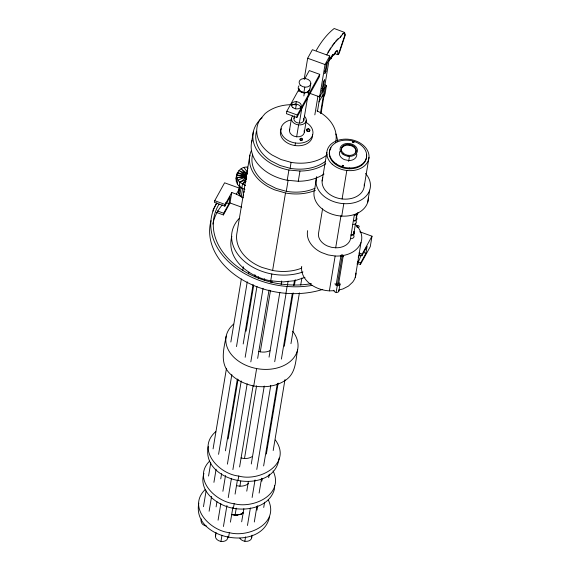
<?xml version="1.0" encoding="UTF-8"?>
<svg xmlns="http://www.w3.org/2000/svg" width="570" height="570" viewBox="0 0 570 570"><rect width="100%" height="100%" fill="white"/><g stroke="black" fill="none" stroke-linecap="round" stroke-linejoin="round"><path stroke-width="0.85" d="M337.761 54.535A3.99 0.727 -69.4 0 0 339.036 52.597L344.893 35.055A18.34 3.349 -69.4 0 0 342.221 34.257M333.764 55.069L333.756 54.898A5.572 1.019 -69.4 0 0 331.37 57.577L330.329 58.824L331.049 57.456A5.572 1.019 -69.4 0 1 333.429 54.77L333.764 55.069L335.181 53.117A9.818 1.796 -69.4 0 1 337.768 51.642L337.746 54.307A3.99 0.727 -69.4 0 0 339.357 52.718L345.221 35.176A18.34 3.349 -69.4 0 0 341.245 36.081L339.428 38.026A69.989 12.782 -69.4 0 0 326.781 54.898M269.66 516.42C262.407 552.551 191.541 540.025 198.795 503.182M274.455 488.333L274.512 485.747M279.115 458.08C274.74 496.242 200.626 484.051 208.214 446.559M356.642 214.726L356.592 217.248L357.233 213.365M244.893 189.418L241.815 188.057L242.457 184.181L246.147 179.636C243.312 178.146 243.817 173.551 247.088 173.095C244.459 173.914 244.323 177.548 246.653 178.823M322.577 208.841L318.701 232.275A16.245 11.92 9.4 0 0 327.472 246.005L331.469 247.302L335.68 247.808A16.245 11.92 9.4 0 0 350.408 239.236L352.716 224.694M243.069 197.826C240.319 196.557 237.783 193.615 238.73 190.416M316.621 177.412L314.704 189.026A27.403 20.1 9.4 0 0 338.181 215.709A27.403 20.1 9.4 0 0 368.377 197.434M322.121 180.975L326.831 152.482M342.648 166.397C344.28 164.117 340.539 167.024 343.332 165.799M342.677 166.184L342.107 165.777L342.748 165.272M341.295 151.207A7.495 5.5 9.4 0 1 349.139 145.222L349.282 144.388M348.078 156.187L348.22 155.346M342.1 198.966L346.809 170.473M348.626 161.388L349.46 156.358M335.68 247.808L340.988 215.688M352.851 141.873C352.467 143.134 354.768 142.343 353.656 141.766M353.5 141.731L354.084 142.065L353.364 142.635M333.956 290.693L329.382 290.871L335.139 256.023C345.278 256.529 357.005 252.702 361.002 242.556A27.403 20.1 9.4 0 0 355.224 224.145M341.743 216.087L343.796 203.654M349.56 168.805L349.702 167.965M336.293 283.938L340.931 255.802M336.136 292.41L337.248 285.698M337.383 284.793L342.029 256.657M338.651 283.603L343.297 255.467M338.879 290.985L339.984 284.273M353.892 233.201L355.552 223.148M364.294 185.799L369.004 157.306M355.245 277.412L361.002 242.556M367.607 202.628L369.659 190.188M212.981 211.164L213.266 209.461L216.906 202.863M239.649 188.257L224.601 182.806L214.726 200.697L214.441 202.4L224.858 206.169L230.123 196.643L228.948 203.704L223.682 213.237L223.404 214.94L216.187 212.325M224.858 206.169L225.143 204.466L231.755 192.496L236.386 194.178L243.162 197.712M223.404 214.94L230.009 202.963L231.755 192.496M241.815 188.057C231.627 183.383 236.073 166.305 247.287 167.074L247.886 168.67M245.413 174.392L244.751 174.62L237.355 172.639L236.023 178.93M236.237 181.46L236.885 177.584L236.671 175.054L244.295 175.61L245.007 175.261M237.334 183.939L237.975 180.063L236.885 177.584L244.936 176.208M239.236 186.183L239.877 182.307L245.784 178.047M238.502 192.054L239.635 185.243M238.866 193.722L240.141 186.055M239.792 195.311L241.067 187.651M241.231 196.714L242.642 188.2M251.634 142.087L253.337 131.87M249.895 155.083L237.013 232.567A42.479 30.723 9.4 0 0 262.008 267.423L272.61 270.472A42.479 30.723 9.4 0 0 301.694 268.128M243.354 196.123L243.632 194.42M243.917 192.717L244.202 191.014M226.205 336.115C223.818 348.548 219.479 363.632 230.016 373.728C236.472 380.176 244.879 384.116 253.736 385.997C265.299 387.906 277.896 386.296 287.33 378.9C296.101 371.697 295.666 359.627 297.675 349.467M201.132 520.695L201.424 518.942M203.462 506.68L206.084 490.913M208.563 476.028L210.75 462.89M213.08 448.875L226.475 368.305M230.85 342.029L241.338 278.972M242.792 270.216L243.376 266.71M209.112 511.247L211.591 496.356M213.921 482.348L216.108 469.21M218.581 454.319L231.833 374.625M236.5 346.596L247.273 281.787M248.584 273.906L248.876 272.154M216.101 506.873L216.978 501.621M220.761 478.85L221.637 473.592M225.421 450.82L237.369 379.007M243.191 343.981L253.101 284.423M254.412 276.543L254.697 274.79M228.143 438.907L238.046 379.356M246.055 331.184L253.629 285.648M255.089 276.885L255.381 275.132M215.46 535.957L216.037 532.451M218.075 520.196L220.846 503.552M222.884 491.29L225.506 475.53M227.402 464.144L241.238 380.945M245.171 357.297L256.97 286.361M258.281 278.474L258.573 276.721M299.136 88.984L286.853 111.236L286.446 113.701L296.863 117.47L319.307 76.815L319.72 74.349L309.296 70.573L304.637 79.016M215.838 534.831A6.249 4.517 9.4 0 0 220.96 541.4L221.979 535.273M223.433 526.509L226.931 505.49M228.242 497.61L231.448 478.344M232.902 469.587L247.181 383.76M250.821 361.865L263.055 288.299M264.366 280.419L264.658 278.666M289.439 130.608L291.42 118.688M295.873 104.125L296.279 101.66M293.97 118.467L294.405 115.838M295.573 108.834L296.3 104.453M298.488 91.314L298.922 88.692M296.863 117.47L297.276 115.005L319.72 74.349M230.422 522.141L232.902 507.25M235.082 494.112L237.412 480.104M239.599 466.965L253.144 385.52M257.661 358.366L269.026 290.059M270.337 282.171L270.622 280.426M324.031 174.007A42.679 30.866 9.4 0 1 298.274 181.26L287.209 180.241L288.912 170.024A42.679 30.866 9.4 0 1 262.129 117.826M304.173 79.237L307.665 58.247L312.381 49.711L329.745 56.002L324.366 88.357L319.649 96.893L309.724 93.302M304.986 277.383L294.989 280.675L283.041 281.929L270.721 280.818L271.854 274.006M272.61 270.472L285.499 192.988A42.479 30.723 9.4 0 0 315.345 190.33M228.584 537.232L229.34 532.672C210.088 530.649 186.967 507.029 205.264 489.473M274.434 489.195C269.738 506.317 248.919 511.219 233.394 508.283L234.156 503.723C215.303 501.664 192.154 478.828 209.546 461.137M237.996 480.617L238.759 476.05C218.616 474.041 195.802 448.968 215.759 431.618M253.736 385.997L256.635 368.555M252.653 154.228A39.993 28.928 9.4 0 0 267.316 183.989L276.272 188.513L286.283 191.299L288.121 180.234M256.471 131.243A39.993 28.928 9.4 0 0 271.135 160.996L280.098 165.528L290.102 168.307L291.092 162.35A39.993 28.928 9.4 0 0 327.237 154.748M258.637 351.391L260.283 351.84L270.465 290.629M271.776 282.756L272.061 281.01M303.518 92.81L303.589 92.383A5.579 4.033 9.4 0 1 302.171 92.048M295.018 145.557L295.438 142.999M303.867 92.661L304.786 87.124M289.76 129.226A7.495 5.422 9.4 0 0 296.642 136.807L298.623 124.887M299.343 123.106L301.965 107.345M303.86 95.96L304.444 92.454M231.897 514.603L235.082 515.123L236.251 508.127M239.885 486.281L240.754 481.037M244.53 458.309L256.6 385.769M303.767 120.434L307.7 96.786M308.135 94.157L308.719 90.659M301.124 138.681L301.195 138.254M301.288 140.512L301.359 140.085M310.828 83.419L309.909 88.956A5.907 4.275 9.4 0 1 302.349 92.361A5.907 4.275 9.4 0 1 299.043 85.721M304.33 132.133L306.318 120.213M241.673 521.799L243.853 508.661M246.767 491.148L248.37 481.515M251.285 463.994L264.245 386.054M269.054 357.148L279.834 292.339M281.145 284.459L281.722 280.96M298.274 181.26L299.977 171.043A42.679 30.866 9.4 0 0 325.734 163.79M308.249 129.198L308.32 128.77M308.057 131.599L308.128 131.178M314.832 114.869L317.953 96.13M285.948 293.308L287.088 286.461M244.844 541.251L245.57 536.876M247.465 525.49L250.38 507.977M252.125 497.468L255.039 479.947M256.785 469.438L270.771 385.363M274.704 361.715L286.062 293.408M287.373 285.527L288.099 281.145M319.649 96.893L325.035 64.538L329.745 56.002M317.469 111.285L320.162 95.105M322.99 89.055L324.551 79.693L323.432 81.724L321.872 91.086L322.99 89.055L321.452 88.5M325.897 71.592L327.522 61.809L326.403 63.84L324.779 73.623L325.897 71.592L324.351 71.036M323.824 88.336L322.691 95.147L318.958 101.902M320.44 113.295L323.354 95.803L324.252 94.171L321.045 113.423M322.114 95.838L323.703 96.415L325.121 87.901L326.468 85.464L324.879 84.887M326.468 85.464L325.05 93.979L323.703 96.415M251.684 537.759L252.125 535.13M254.306 521.992L256.928 506.231M259.115 493.093L261.587 478.202M263.632 465.939L277.319 383.617M281.402 359.1L292.325 293.415M293.636 285.527L294.505 280.276M257.027 510.079L257.754 505.697M261.829 481.18L262.271 478.551M266.347 454.026L278.146 383.09M284.266 346.304L293.151 292.88M294.462 285L295.331 279.742M263.725 507.457L264.594 502.199M268.677 477.681L269.254 474.176M273.187 450.528L284.986 379.591M290.957 343.682L299.407 292.887M300.718 285.007L301.886 278.003M357.262 263.425L360.39 264.558L360.675 262.856L365.933 253.322L367.108 246.261L361.85 255.795L359.449 254.925M361.85 255.795L362.135 254.092L372.003 236.201L359.748 231.762M372.003 236.201L370.265 246.667L360.39 264.558M246.71 176.978L246.219 177.541L245.677 175.952L246.945 173.886M245.812 176.764L246.347 176.287L246.368 174.876L247.352 173.736M352.816 142.087L353.535 141.517M231.819 236.336C225.492 259.585 250.28 277.419 270.721 280.818M203.932 473.428C198.011 491.354 217.541 505.754 233.394 508.283M339.855 151.463L339.499 152.254A8.749 6.42 9.4 0 0 344.337 159.614L348.762 160.548A8.749 6.42 9.4 0 0 355.915 157.413L356.606 155.859A8.749 6.42 9.4 0 0 356.72 154.185M359.848 254.149L358.893 256.008A77.093 55.753 9.4 0 1 358.202 257.227M236.386 194.178L239.243 188.998M321.751 92.091L322.577 90.587M333.436 54.948L334.854 52.996A9.818 1.796 -69.4 0 1 337.44 51.521M316.307 50.388C320.882 42.18 327.002 34.093 334.177 28.507L344.736 32.483M216.686 203.212L216.066 204.267A77.093 55.753 9.4 0 0 231.905 264.744A77.093 55.753 9.4 0 0 311.904 285.442M219.101 204.081L218.681 204.772A74.528 53.901 9.4 0 0 284.516 284.459L287.244 284.708A74.528 53.901 9.4 0 0 311.363 283.661M340.924 35.953L340.461 37.306M245.542 185.542L239.877 182.307L237.975 180.063L245.2 177.156M243.59 512.665L241.217 514.233M242.457 184.181L246.147 181.281M245.677 175.952L246.233 175.574M245.834 175.168L246.368 174.876M246.268 174.463L246.753 174.249M239.877 182.307L246.147 179.636M353.186 141.738L352.901 142.115L353.4 142.422M338.687 290.03L342.919 288.962L348.462 286.076L352.666 282.136A27.403 20.1 9.4 0 0 356.022 273.094M244.751 174.62L238.887 170.501L246.119 173.65M235.082 515.123L240.611 514.297L243.525 512.459C240.355 515.351 235.581 515.558 231.605 514.546M234.441 515.387L237.334 515.358M236.885 177.584L244.509 177.747M351.013 235.26L351.811 235.296A3.399 2.494 9.4 0 0 353.799 231.363M350.372 238.609L351.255 238.645A3.399 2.494 9.4 0 0 353.721 235.296M351.056 234.755L351.626 234.783A2.708 1.988 9.4 0 0 353.678 232.161M238.759 476.05C259.742 481.964 292.645 463.823 275.367 439.99M234.156 503.723C253.515 508.903 284.516 494.596 273.059 470.856M229.34 532.672C248.698 537.852 279.706 523.545 268.242 499.805M288.912 170.024L299.977 171.043M335.139 256.023L328.078 254.918L321.452 252.503A27.403 20.1 9.4 0 1 307.643 230.651M342.713 165.478L343.283 165.884M236.671 175.054L244.209 176.672M291.092 162.35L281.088 159.564L272.125 155.04A39.993 28.928 9.4 0 1 259.82 119.793L265.05 113.644A39.993 28.928 9.4 0 1 290.607 104.673M285.499 192.988L274.875 189.931A42.479 30.723 9.4 0 1 251.406 150.473M302.178 92.034L303.147 92.326M307.665 58.247L325.035 64.538M286.853 111.236L297.276 115.005M230.009 202.963L241.694 207.195M225.741 202.542L228.948 203.704M363.589 252.474L365.933 253.322M214.726 200.697L225.143 204.466M359.007 252.959L362.135 254.092M217.27 210.914L223.682 213.237M357.547 261.723L360.675 262.856M334.825 53.63L337.447 54.613M237.355 172.639L244.295 175.61M316.906 110.844L320.796 112.81A39.993 28.928 9.4 0 1 335.459 142.571M246.646 173.159L241.16 168.784L245.549 173.786M244.031 167.616L247.458 172.133M330.65 58.952L330.614 58.867A5.572 1.019 -69.4 0 0 328.527 61.496M330.329 58.824L330.286 58.746A5.572 1.019 -69.4 0 0 328.541 60.698M247.287 167.074L247.665 170.33M302.941 271.94A47.495 34.35 9.4 0 1 244.779 261.666A47.495 34.35 9.4 0 1 239.201 218.431M292.716 331.341A36.359 26.298 9.4 0 1 284.295 365.327A36.359 26.298 9.4 0 1 236.343 359.471A36.359 26.298 9.4 0 1 233.636 324.123M269.952 350.7A13.16 9.519 9.4 0 1 260.283 351.84M314.939 188.278A39.993 28.928 9.4 0 1 286.283 191.299M287.209 180.241A42.679 30.866 9.4 0 1 252.026 140.526M335.83 133.943A42.679 30.866 9.4 0 1 337.59 141.267M325.577 161.239A39.993 28.928 9.4 0 1 290.102 168.307M292.31 104.645A39.993 28.928 9.4 0 1 296.642 104.83M312.538 134.698A16.195 11.714 9.4 0 1 293.97 145.379A16.195 11.714 9.4 0 1 281.352 128.678M306.154 122.457A16.195 11.714 9.4 0 1 307.829 140.868A16.195 11.714 9.4 0 1 283.069 136.337A16.195 11.714 9.4 0 1 291.69 119.807M304.145 130.701A7.495 5.422 9.4 0 1 296.642 136.807M309.068 129.454A1.667 1.204 9.4 0 1 309.36 131.328A1.667 1.204 9.4 0 1 306.824 131.022A1.667 1.204 9.4 0 1 307.415 129.255M304.309 116.145A7.495 5.422 9.4 0 1 304.416 123.526A7.495 5.422 9.4 0 1 294.398 123.469A7.495 5.422 9.4 0 1 292.545 116.073M303.525 118.539A5.002 3.612 9.4 0 1 298.694 123.07A5.002 3.612 9.4 0 1 294.348 117.584M299.927 90.594A5.002 3.612 9.4 0 1 299.314 89.711M291.619 105.678A5.002 3.612 9.4 0 1 297.162 104.331A5.002 3.612 9.4 0 1 300.932 108.093M309.56 89.134A5.579 4.033 9.4 0 1 307.629 91.749M306.411 92.226A5.579 4.033 9.4 0 1 305.036 92.447M300.889 91.464A5.579 4.033 9.4 0 1 298.587 88.678M309.489 89.561A5.579 4.033 9.4 0 1 304.245 92.874A5.579 4.033 9.4 0 1 298.516 89.098M248.527 483.453A11.25 8.137 9.4 0 1 236.415 485.597M251.855 456.762A11.25 8.137 9.4 0 1 241.017 457.931M356.036 217.918A2.708 1.988 9.4 0 1 353.977 220.54L353.407 220.505L354.376 214.641L354.946 214.676A2.708 1.988 9.4 0 0 355.623 214.577M357.867 212.482A3.399 2.494 9.4 0 1 354.255 215.147M356.15 217.113A3.399 2.494 9.4 0 1 356.571 219.913A3.399 2.494 9.4 0 1 353.286 221.01L352.73 224.366A3.399 2.494 9.4 0 0 356.072 221.053M365.527 173.472A27.403 20.1 9.4 0 1 348.22 203.647A27.403 20.1 9.4 0 1 316.756 176.586M364.294 184.16A21.247 15.589 9.4 0 1 340.988 198.816A21.247 15.589 9.4 0 1 322.812 177.79M349.139 145.222A7.495 5.5 9.4 0 1 355.652 153.045M227.765 536.712A6.249 4.517 9.4 0 1 220.96 541.4M251.648 536.57A6.249 4.517 9.4 0 1 247.259 541.286A6.249 4.517 9.4 0 1 239.835 538.173M206.639 526.131A6.249 4.517 9.4 0 1 201.516 519.569M212.852 224.103A74.528 53.901 9.4 0 1 222.357 204.837M360.981 255.239A77.093 55.753 9.4 0 1 357.069 264.074M322.748 289.396A77.093 55.753 9.4 0 1 240.939 278.937A77.093 55.753 9.4 0 1 211.014 220.668M366.474 155.069A18.746 13.751 9.4 0 1 344.7 168.285A18.746 13.751 9.4 0 1 331.02 147.787M329.382 290.871A27.403 20.1 9.4 0 1 301.73 266.368M338.865 290.508A2.501 1.831 9.4 0 1 336.464 292.446A2.501 1.831 9.4 0 1 333.942 290.216M339.456 282.877A2.501 1.831 9.4 0 1 338.209 285.713A2.501 1.831 9.4 0 1 335.046 283.504M338.252 283.197A1.247 0.919 9.4 0 1 338.58 284.444A1.247 0.919 9.4 0 1 336.97 284.672A1.247 0.919 9.4 0 1 336.357 283.468M331.084 57.143A7.788 1.425 -69.4 0 0 330.963 58.888A9.562 1.746 -69.4 0 1 332.552 55.803M327.9 52.34A69.989 12.782 -69.4 0 1 328.954 50.609M329.766 49.326A69.989 12.782 -69.4 0 1 330.685 47.923M332.025 45.956A69.989 12.782 -69.4 0 1 332.894 44.738M333.749 43.605A69.989 12.782 -69.4 0 1 334.583 42.543M335.794 41.097A69.989 12.782 -69.4 0 1 338.053 38.774M358.466 227.366L357.832 227.394A1.247 0.905 9.4 0 1 356.849 226.012A1.247 0.905 9.4 0 1 358.858 225.934A1.247 0.905 9.4 0 1 358.466 227.366M300.39 140.213A1.247 0.905 9.4 0 0 302.428 139.871A1.247 0.905 9.4 0 0 300.81 138.702A1.247 0.905 9.4 0 0 300.39 140.213M292.93 107.659A5.002 3.612 9.4 0 0 301.195 106.562A5.002 3.612 9.4 0 0 294.996 101.702A5.002 3.612 9.4 0 0 292.93 107.659M300.689 85.457A5.907 4.275 9.4 0 0 310.586 84.51A5.907 4.275 9.4 0 0 303.603 78.546A5.907 4.275 9.4 0 0 300.689 85.457M332.224 164.21A21.247 15.589 9.4 0 0 367.999 161.26A21.247 15.589 9.4 0 0 343.532 139.222A21.247 15.589 9.4 0 0 332.224 164.21M343.119 154.37A8.749 6.42 9.4 0 0 357.305 151.67A8.749 6.42 9.4 0 0 345.819 143.569A8.749 6.42 9.4 0 0 343.119 154.37M343.119 153.073A7.495 5.5 9.4 0 0 355.794 152.204A7.495 5.5 9.4 0 0 347.337 144.324A7.495 5.5 9.4 0 0 343.119 153.073M300.461 139.785A1.247 0.905 9.4 0 0 302.499 139.443A1.247 0.905 9.4 0 0 300.882 138.275A1.247 0.905 9.4 0 0 300.461 139.785M306.988 130.68A1.667 1.204 9.4 0 0 309.795 130.48A1.667 1.204 9.4 0 0 307.893 128.756A1.667 1.204 9.4 0 0 306.988 130.68M341.195 256.258A1.247 0.919 9.4 0 0 343.318 256.172A1.247 0.919 9.4 0 0 341.971 254.826A1.247 0.919 9.4 0 0 341.195 256.258M336.093 163.768A18.746 13.751 9.4 0 0 366.41 157.826A18.746 13.751 9.4 0 0 341.665 140.576A18.746 13.751 9.4 0 0 336.093 163.768"/></g></svg>
